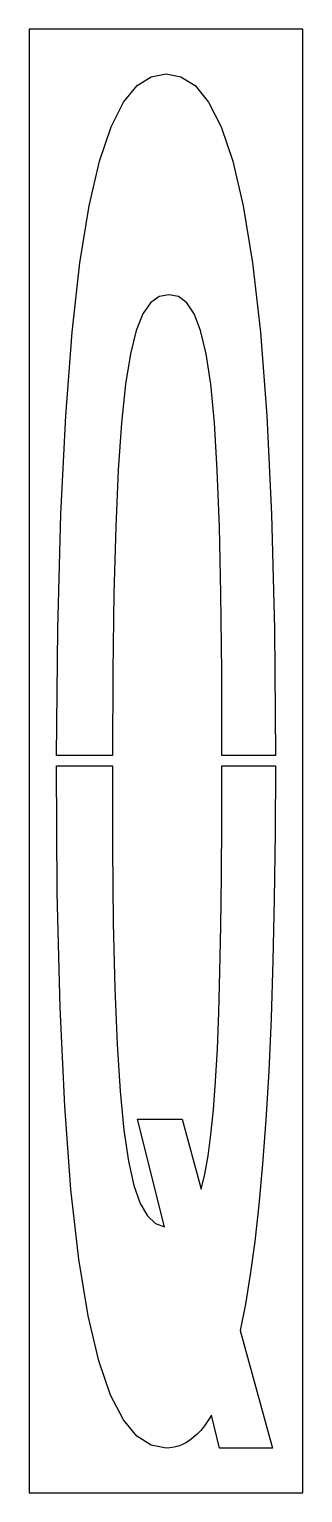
# Model space of a CAD drawing. Extents: x 0 to 20, y 0 to 107.
import ezdxf

# ---------------------------------------------------------------- set-up
doc = ezdxf.new("R2010")
doc.units = 0
doc.layers.add('CUT', color=7, linetype='Continuous')
doc.layers.add('OUTSIDE', color=1, linetype='Continuous')

msp = doc.modelspace()

# ---------------------------------------------------------------- linework, layer by layer
at = {"layer": 'CUT'}
for points in [[(14.0122, 65.74), (13.903, 70.63), (13.7443, 74.77), (13.536, 78.23), (13.2682, 81.04), (12.9309, 83.27), (12.5342, 84.97), (12.068, 86.2), (11.5224, 87.01), (10.9074, 87.46), (10.2031, 87.59), (9.4889, 87.46), (8.864, 87.01), (8.2986, 86.2), (7.8125, 84.97), (7.3959, 83.27), (7.0388, 81.04), (6.7412, 78.23), (6.5032, 74.77), (6.3246, 70.63), (6.1957, 65.74), (6.1163, 60.05), (6.079, 53.891), (2.0034, 53.891), (2.089, 63.15), (2.3172, 71.54), (2.6644, 78.74), (3.1306, 84.85), (3.7059, 89.93), (4.3804, 94.08), (5.1442, 97.36), (5.9874, 99.87), (6.8999, 101.68), (7.882, 102.88), (8.9235, 103.53), (10.0047, 103.73), (11.0859, 103.53), (12.1275, 102.88), (13.1095, 101.68), (14.032, 99.87), (14.8851, 97.36), (15.6489, 94.08), (16.3333, 89.93), (16.9086, 84.85), (17.3748, 78.74), (17.7121, 71.54), (17.9303, 63.15), (17.9969, 53.891), (14.0903, 53.891), (14.0717, 60.05)], [(12.2763, 4.27), (11.9985, 4.03), (11.7307, 3.82), (11.443, 3.64), (11.1653, 3.5), (10.8776, 3.4), (10.59, 3.33), (10.2924, 3.28), (10.0047, 3.27), (8.9136, 3.47), (7.872, 4.13), (6.8801, 5.32), (5.9477, 7.13), (5.0847, 9.64), (4.311, 12.93), (3.6265, 17.07), (3.0512, 22.16), (2.5949, 28.26), (2.2577, 35.47), (2.0494, 43.86), (2.0016, 53.139), (6.0772, 53.139), (6.0866, 47.18), (6.1461, 41.65), (6.2552, 36.86), (6.4238, 32.78), (6.642, 29.35), (6.9198, 26.52), (7.257, 24.25), (7.6538, 22.47), (8.12, 21.15), (8.6358, 20.24), (9.231, 19.68), (9.8857, 19.44), (7.9117, 27.32), (11.1851, 27.32), (12.5838, 22.2), (12.8516, 23.3), (13.0897, 24.63), (13.288, 26.19), (13.4666, 28), (13.6253, 30.08), (13.7543, 32.45), (13.8634, 35.12), (13.9427, 38.1), (14.0122, 41.42), (14.0518, 45.08), (14.0816, 49.1), (14.0907, 53.139), (17.9984, 53.139), (17.9799, 48.27), (17.9204, 43.4), (17.8212, 38.88), (17.6823, 34.69), (17.5137, 30.83), (17.3054, 27.27), (17.0673, 24.02), (16.7995, 21.06), (16.5019, 18.37), (16.1647, 15.95), (15.8076, 13.78), (15.4306, 11.85), (17.7815, 3.27), (13.9229, 3.27), (13.3277, 5.68), (13.0698, 5.26), (12.8119, 4.89), (12.5441, 4.56)]]:
    msp.add_lwpolyline(points, close=True, dxfattribs=at)
at = {"layer": 'OUTSIDE'}
msp.add_lwpolyline([(0, 0), (20, 0), (20, 107), (0, 107)], close=True, dxfattribs=at)

doc.saveas('drawing.dxf')
